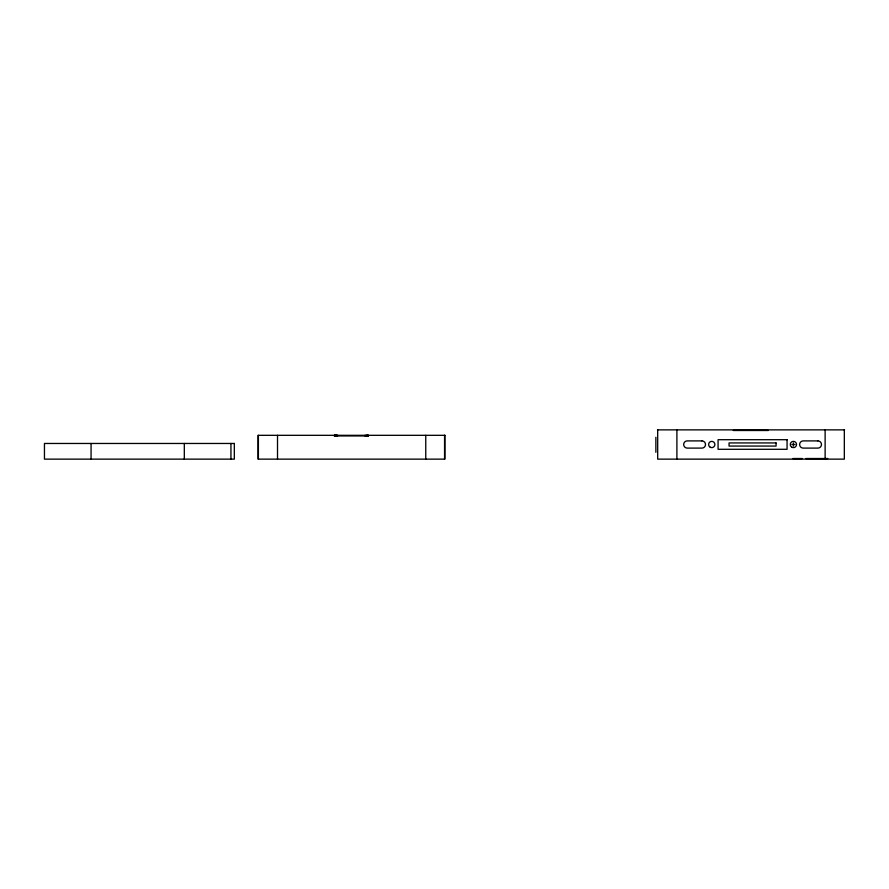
<?xml version="1.0" encoding="UTF-8"?>
<svg xmlns="http://www.w3.org/2000/svg" width="889" height="889" viewBox="0 0 889 889"><rect width="100%" height="100%" fill="white"/><g stroke="black" fill="none" stroke-linecap="round" stroke-linejoin="round"><path stroke-width="1.33" d="M657.471 429.865L844.55 429.865M733.225 430.487L768.329 430.487M791.832 444.5L794.966 444.5M792.832 458.513L802.234 458.513M805.967 458.513L827.715 458.513M844.328 429.865L844.328 459.135L657.682 459.135L657.682 429.865M825.125 429.865L825.125 459.135M793.399 442.933L793.399 446.067M676.896 429.865L676.896 459.135M655.871 437.255L655.871 452.301M444.567 435.321L444.567 459.135M425.753 435.321L425.753 459.135M368.402 435.321L368.402 435.943L334.242 435.943L334.342 435.321M368.135 435.321L368.279 435.943M367.935 435.321L367.935 435.943M367.69 435.321L367.69 435.943M367.39 435.321L367.39 435.943M367.057 435.321L367.057 435.943M366.679 435.321L366.679 435.943M366.268 435.321L366.268 435.943M365.846 435.321L365.846 435.943M364.957 435.321L364.957 435.943M337.687 435.321L337.687 435.943M337.376 435.321L337.376 435.943M336.798 435.321L336.798 435.943M336.564 435.321L336.564 435.943M336.364 435.321L336.364 435.943M336.175 435.321L336.175 435.943M335.964 435.321L335.964 435.943M335.809 435.321L335.809 435.943M335.586 435.321L335.586 435.943M335.464 435.321L335.464 435.943M334.953 435.321L334.886 435.943M334.697 435.321L334.653 435.943M334.497 435.321L334.475 435.943M277.512 435.321L277.512 459.135M258.388 435.321L258.388 459.135M230.94 443.467L230.94 459.135M184.312 443.467L184.312 459.135M91.067 443.467L91.067 459.135M444.878 435.321L258.077 435.321L258.077 459.135L444.878 459.135L444.878 435.321M787.065 439.699L718.079 439.699L718.079 449.301L787.065 449.301L787.065 439.699M701.91 440.9L687.275 440.9A3.6 3.6 0 0 0 683.674 444.5A3.6 3.6 0 0 0 687.275 448.1L701.91 448.1A3.6 3.6 0 0 0 705.51 444.5A3.6 3.6 0 0 0 701.91 440.9M817.88 440.9L803.245 440.9A3.6 3.6 0 0 0 799.633 444.5A3.6 3.6 0 0 0 803.245 448.1L817.88 448.1A3.6 3.6 0 0 0 821.48 444.5A3.6 3.6 0 0 0 817.88 440.9M776.064 442.933L729.058 442.933L729.058 446.067L776.064 446.067L776.064 442.933M234.329 443.467L44.45 443.467L44.45 459.135L234.329 459.135L234.329 443.467M335.242 435.943L335.242 435.321L335.153 435.943M791.832 447.211A3.134 3.134 0 0 0 796.533 444.5A3.134 3.134 0 0 0 791.832 441.789A3.134 3.134 0 0 0 791.832 447.211M710.189 447.211A3.134 3.134 0 0 0 714.889 444.5A3.134 3.134 0 0 0 710.189 441.789A3.134 3.134 0 0 0 710.189 447.211"/></g></svg>
